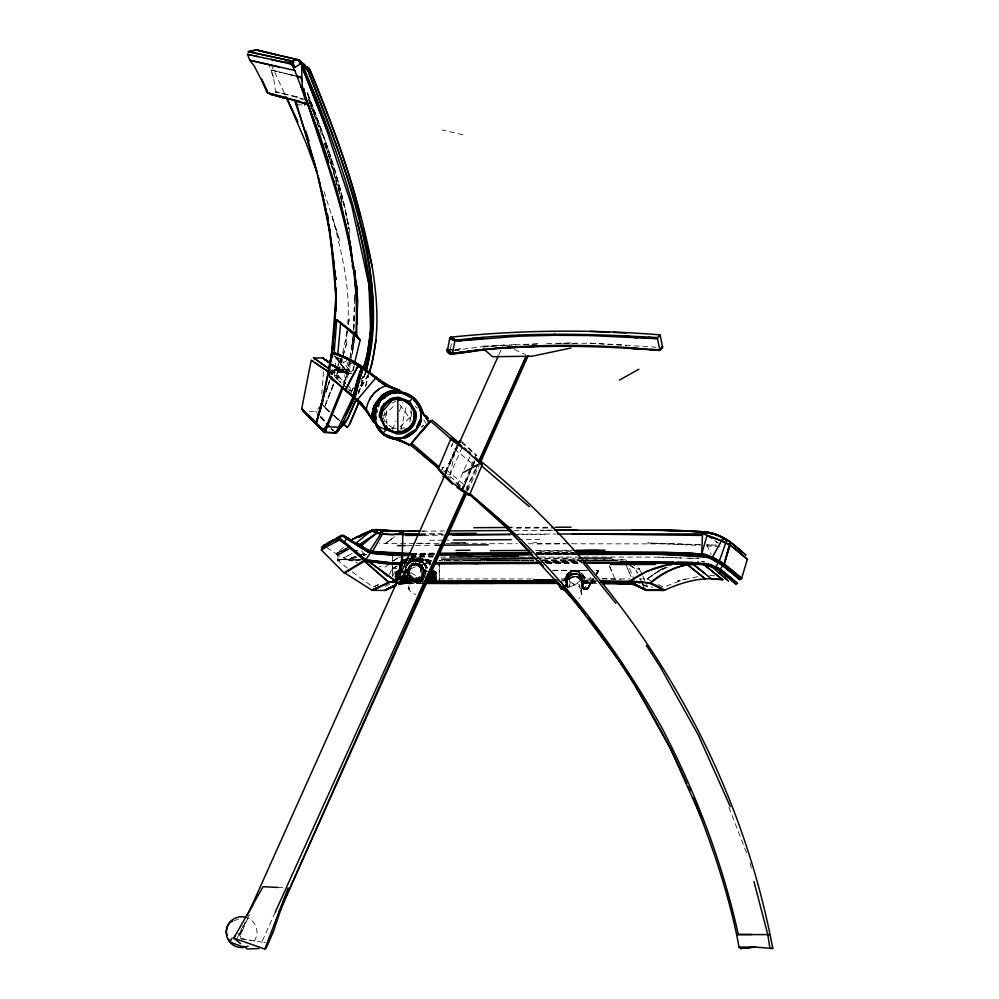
<?xml version="1.0" encoding="UTF-8"?>
<svg xmlns="http://www.w3.org/2000/svg" width="999" height="999" viewBox="0 0 999 999"><rect width="100%" height="100%" fill="white"/><g stroke="black" fill="none" stroke-linecap="round" stroke-linejoin="round"><path stroke-width="0.75" stroke-dasharray="5 3.75" d="M239.298 934.639L249.425 914.784L240.771 934.24L239.298 934.639L243.007 925.898M392.507 576.298L392.507 562.649L392.507 576.036M403.896 572.627L404.195 575.599L404.195 571.366L404.195 575.599L401.673 575.611M401.973 571.366L406.044 571.416L406.031 573.376L407.654 575.724L407.617 578.571L399.026 578.583M406.668 569.967L407.167 569.767M407.954 582.892L408.266 569.967L407.142 569.492L408.266 569.967C407.742 574 410.402 578.234 414.56 578.871L412.075 577.959M422.902 583.428L408.866 583.503L408.404 582.817L408.404 579.058L422.927 579.358L422.889 570.054L420.217 565.884L415.871 564.972L411.538 565.884L408.866 569.53L408.866 589.323L411.538 593.006L415.871 594.417M423.114 577.572L420.292 577.584L419.955 578.908L420.504 577.547L423.588 577.547L423.501 569.967C423.988 573.988 421.378 578.234 417.207 578.871L419.692 577.959M424.051 575.711L425.674 573.376L425.674 571.578L424.001 573.376L424.113 577.172M439.26 566.982L439.26 580.007L439.26 564.073M567.607 587.262L567.607 575.224L574.625 570.179L581.63 575.224L581.63 594.83L578.958 598.513M578.433 575.037L581.818 579.383L583.204 583.091L582.292 582.842C580.956 586.213 583.229 589.535 586.9 588.661L586.875 589.522L584.627 589.522L582.592 588.336L581.818 579.383L578.433 575.037C571.915 571.016 568.194 578.296 565.309 582.454L565.334 583.141M422.902 578.896L414.91 578.921L411.451 577.559L408.866 578.508L409.016 579.919L414.972 580.257C413.723 575.424 405.444 578.309 401.511 577.559M347.452 568.144L337.874 560.514L337.962 555.082L325.349 546.665M421.453 583.428L408.866 583.503L408.866 578.983L411.413 577.572L416.983 580.244L421.441 580.232M338.723 560.289L337.874 560.514L337.962 555.082L347.627 550.212M341.171 358.479L338.636 376.623L336.825 378.858L339.548 357.567M407.792 571.366L408.304 574.2L411.226 577.984L408.928 575.499L407.792 571.366A8.092 8.092 0 0 0 415.884 579.457A8.092 8.092 0 0 0 423.976 571.366C424.138 579.008 414.26 581.843 409.303 576.835L407.729 573.95L407.342 570.429L405.144 570.804L404.195 574.512L404.995 577.035L406.443 578.858L408.279 578.97L410.539 580.694L413.124 581.755L421.228 580.694L423.489 578.97M354.495 337.65L352.522 353.933L353.147 335.277M352.522 353.933L353.209 336.513M423.663 576.286L422.727 567.207L419.081 564.123L413.961 563.786L411.863 564.735L408.116 570.804L407.654 582.579L400.212 583.179L397.764 584.403M353.384 329.183L354.67 295.654M566.833 586.126C564.66 578.271 574.188 569.243 580.469 576.898L583.928 582.467L592.22 582.604L590.909 583.94L592.22 582.604L583.928 582.467L582.105 581.093L583.953 583.141L591.333 582.479L591.72 583.478L593.881 579.745M404.195 575.599L404.32 572.814M425.237 571.228L424.45 570.429L426.248 570.429M353.209 335.289L349.638 360.439M353.521 329.22L354.62 307.967M399.787 581.356L404.47 581.356C405.319 579.795 400.611 579.108 401.024 580.831M402.16 571.865L406.168 571.865L407.342 570.466M408.404 579.695L410.626 580.307L411.388 583.466L412.387 579.395L408.941 579.133L408.404 580.144M353.596 330.307L354.67 313.211M275.674 92.944L273.576 77.485L268.818 64.186M353.621 345.979L354.245 336.975M429.582 565.159L429.732 563.099L430.644 563.024L429.395 560.102L413.474 557.929L409.49 558.379M321.753 394.23L323.526 371.016M353.234 336.638L350.137 357.417M353.796 329.171L354.595 318.718M354.283 340.447L354.52 337.45M566.683 586.126L566.945 584.727A7.667 7.655 -17.8 0 1 581.83 582.067L583.241 584.765C583.541 573.751 565.809 573.888 566.046 584.752L566.558 586.151L566.945 582.892L565.734 586.276M354.47 336.463L349.013 371.953L347.615 374.513L332.892 366.158M583.928 582.467L583.94 581.293L582.142 580.581L582.292 583.791M409.877 421.978L411.001 410.114M347.065 330.182L345.816 342.158L347.302 331.968M347.689 324.2C350.799 287.412 341.246 251.124 332.005 215.859L339.922 241.321L323.876 191.121M330.319 364.435L347.615 374.513L349.013 371.953L348.226 369.268L332.467 369.842L329.82 373.239L334.215 375.387L334.215 376.985L336.276 357.155L333.479 355.831L340.959 359.141M341.034 358.803L338.611 376.273L345.691 383.678L338.848 377.135L338.062 378.284M348.364 324.7L349.425 317.42L348.251 324.987M410.364 576.623C399.5 560.601 432.317 559.89 421.403 576.623M407.892 576.273L409.24 567.432L412.674 564.285L416.658 563.523L419.081 564.123L423.651 569.218L424.001 576.51M334.203 375.549L336.626 375.549L338.936 358.778L336.276 357.155M423.663 569.155L420.467 564.148L417.894 563.049L422.402 565.821L420.467 564.148L415.035 562.849L420.454 564.135L422.402 565.821L423.663 569.155A8.092 8.092 0 0 0 407.804 570.916L409.24 566.745L412.375 563.561L408.828 566.52L413.324 563.686L415.884 563.274L420.729 564.885L423.701 569.293L422.527 566.745M565.284 587.574L567.907 578.271M349.4 361.913L348.201 369.268L346.503 372.502L347.003 374.65L348.314 373.564L349.513 370.03L345.741 372.19L334.178 372.265L331.78 374.288L334.253 370.979L334.265 369.355L348.226 369.268L349.9 358.891M399.238 582.23L406.93 582.429L399.138 582.829M423.489 574.125L423.976 571.366M564.385 588.349L567.607 579.857L573.863 576.236L578.808 577.26L582.867 582.267L582.292 584.69A7.667 7.642 -18.1 0 0 567.407 582.13L566.945 584.727L566.495 582.042M408.266 571.366L410.352 566.121L413.886 564.01L410.751 565.734L408.616 569.068A7.617 7.617 0 0 1 423.151 569.068L423.501 571.366A7.617 7.617 0 0 1 415.884 578.983A7.617 7.617 0 0 1 408.266 571.366L409.016 568.056L410.751 565.734L414.023 563.973M450.437 348.801L451.873 341.146M406.93 582.429L408.866 583.503L410.214 582.454L410.626 580.307L412.387 579.395L409.016 579.919M423.052 573.963L423.501 571.603M341.508 359.116L339.997 366.508L336.026 377.834L342.095 359.128M342.719 353.196L347.24 331.006M457.367 444.243L455.294 449.65L450.074 474.912L447.302 474.163M569.093 587.824L570.292 582.217L568.506 587.587M377.16 412.674L377.822 409.627M401.049 429.757L406.318 405.594M365.397 372.714L358.541 391.583M352.709 370.679L353.771 366.283M365.597 386.251L368.269 375.774M407.804 570.916L409.727 566.108L413.773 563.561M404.982 580.531L401.086 580.157L404.47 581.356L404.558 580.494C437.437 582.892 411.638 582.717 401.148 580.007L406.443 578.858L404.195 574.512L406.356 566.383L404.195 572.939M431.006 563.998L429.383 564.41L429.732 563.099M565.921 586.113L567.607 579.857A8.604 8.579 -15.2 0 1 578.808 577.26L584.627 589.522L582.604 588.349L582.292 587.175L586.875 589.522L586.863 588.823L583.453 589.198L582.292 587.175L584.627 589.522L582.292 587.175M365.622 386.263L368.444 376.361M342.083 359.128L335.577 378.034M409.203 558.853L418.968 557.966L428.209 559.49L427.772 560.864L423.489 563.761L405.144 570.879L410.539 580.694M597.902 573.051L597.989 570.666L597.115 574.5L597.914 571.141L597.165 572.989M365.334 373.027L358.316 393.544M365.834 372.003L358.491 393.581M325.699 393.231L329.483 381.431M596.403 574.425L597.689 570.429L594.567 570.429M352.947 370.704L354.383 366.358M325.961 391.745L329.695 380.444M474.6 460.951L462.937 488.111M596.278 574.637L597.677 570.441M327.347 387.375L330.632 377.61M325.899 391.72L329.62 380.607M358.466 393.419L365.347 373.426M360.839 381.905L362.762 376.323M461.401 442.445L475.736 454.995L461.251 490.359M463.161 488.686L474.463 461.126M361.975 378.746L362.999 375.911M392.669 429.77L395.954 420.754M399.363 411.388L402.51 402.722M467.157 490.884L468.144 488.186L443.081 467.095L441.733 469.43M245.392 921.74L240.771 934.24L239.298 934.24M351.049 392.42L353.634 387.088M408.641 567.757L408.067 569.293L409.24 566.745M333.379 383.791L324.588 406.843L328.421 410.689M343.656 386.463L348.763 373.539L334.89 356.081L347.752 373.151L343.231 384.44M343.144 384.603L347.752 373.151L333.966 354.92M591.433 583.029L590.446 583.091L588.099 588.811L586.875 589.323L588.099 588.811L593.381 579.657M404.096 572.027L398.701 584.153L407.492 583.528L398.701 584.153L400.212 583.179L398.763 584.115A14.123 1.086 -0.1 0 1 404.67 583.641M404.682 570.616L408.166 562.137L413.736 561.301L408.166 562.137M324.625 406.843L334.041 383.491L324.588 406.843L329.37 411.501M445.404 471.928L455.294 449.65L445.054 472.477M419.081 564.123L420.342 561.076L432.505 561.001M462 491.396L474.562 461.988M398.688 578.558L408.866 578.508L408.404 579.632L398.776 579.682M445.167 472.052L455.294 449.65M477.722 465.034L476.398 467.207L451.373 446.378L452.41 443.918M451.585 458.429L457.217 445.517M368.306 374.65L358.703 391.408M462.013 447.452L450.074 474.912L447.452 474.001M430.045 564.41L430.644 563.024M405.582 568.319L406.668 565.846M457.242 485.277L469.855 456.743M424.113 577.547L426.623 571.853L425.087 565.821L423.489 563.761L415.884 560.614L405.144 570.879L408.279 563.761L415.884 560.614M467.17 489.098L477.947 464.847M467.657 491.033L479.133 465.384M441.933 469.63L443.081 467.095M237.275 938.111L241.746 928.146M445.966 472.702L457.455 447.077M498.938 354.57L503.396 344.605L506.156 345.841M466.995 490.721L468.144 488.186M565.996 583.054L567.145 581.081L565.309 582.442L565.247 581.306L567.107 580.594L568.743 576.96M389.448 574.487L391.958 568.918L396.128 566.558M275.249 912.224L261.775 942.069L265.622 942.694M465.796 490.059L477.347 464.473M351.311 392.22L353.184 388.074M592.807 578.958L585.039 578.958L581.68 573.601L577.022 571.091L572.04 571.153L565.559 576.036C570.042 567.844 582.941 570.129 585.039 578.958L584.865 580.094C582.692 574.537 575.811 571.928 570.379 574.15L564.398 580.057L561.338 580.057L564.398 580.057L564.223 578.945C566.708 568.643 582.617 568.394 585.039 578.958L584.865 580.094L594.143 580.094M392.932 575.724L394.817 571.64M473.101 465.072L474.725 461.55M597.015 573.101L598.264 570.441L595.129 570.417M426.623 571.853L424.45 570.429L420.654 578.471L407.342 570.429L405.519 570.429L406.331 571.341L405.519 570.429L407.829 570.429L407.817 569.767M593.818 579.745L591.67 583.478L591.296 582.479M596.977 573.089L598.239 570.429L593.693 570.454M457.717 446.865L444.455 475.736M465.559 482.842L463.199 487.749L458.441 485.764M368.219 374.7L358.753 391.633M567.407 582.13L566.046 584.752L566.895 585.426M451.373 446.378L453.159 442.957M476.398 467.207L477.584 464.922M581.818 580.032L583.653 588.249L587.849 588.723L593.468 578.271M564.398 580.057L567.594 575.774L570.179 574.225A10.44 9.466 -2.7 0 1 578.846 574.125L581.68 575.774L584.865 580.094L578.871 574.125L570.379 574.15L567.594 575.774L564.398 580.057L566.77 574.437L573.963 570.829L576.523 570.991L581.68 573.601M590.446 583.091L583.204 582.979L583.204 587.424L584.627 589.522L582.604 588.349L583.241 587.25L587.125 588.598L593.169 578.209M408.404 579.32L408.866 578.508L398.751 578.921M587.3 588.423L593.231 578.134M587.1 588.761L590.409 583.154L583.204 583.041L587.1 588.761L583.616 588.411L583.204 587.424L582.604 588.349M587.849 588.723L593.219 579.757M329.745 374.288L332.467 369.842L334.178 372.265L331.019 373.988M407.167 570.429L407.792 569.492L407.829 570.429M594.093 578.983L590.909 583.94M317.794 409.253L319.605 406.605M423.501 570.429L423.988 569.767M330.669 372.127L332.38 369.892L334.253 370.979L345.741 372.19L346.978 373.439L342.982 372.44L330.382 364.785M405.444 567.494L411.014 560.739C417.182 557.729 425.299 561.388 427.085 568.031L421.978 561.388L419.605 560.289L424.8 563.798L427.247 568.618L420.604 560.664C416.059 558.678 410.339 559.915 407.08 563.673L411.85 560.389L419.443 560.227M347.015 374.65L345.741 372.19L348.226 369.268L330.881 371.241M408.866 578.508L408.866 583.254L397.727 583.279M424.662 570.429L425.099 569.967L423.976 569.492L425.412 571.341M404.533 567.107C408.828 557.042 424.225 557.567 427.085 568.031L422.015 561.413C417.195 558.616 410.751 559.428 407.08 563.673L411.813 560.402L417.07 559.74L420.604 560.664L431.406 560.614M336.576 376.923L338.649 375.861M406.93 563.848L411.813 560.402L417.12 559.74L421.978 561.388L425.849 565.259M383.266 416.009L395.629 404.283M400.025 426.923L412.387 415.197M356.231 556.393L347.277 559.428L336.888 554.857L336.75 553.334L344.742 546.216M349.213 546.903L336.75 553.334L347.14 547.939M407.08 563.673L411.85 560.389M409.727 566.108L412.375 563.561L411.039 564.885M347.452 549.4L336.888 554.857L346.828 548.838M639.435 578.958L647.215 578.958L653.783 573.901L670.229 565.996M565.846 577.547L570.379 574.15L578.846 574.125L583.428 577.547L591.146 577.946M388.961 564.298L385.314 566.995L379.258 566.445M393.818 560.701L397.465 558.004M393.419 561.001L401.111 555.319M387.987 541.658L385.314 543.618L379.358 543.094M387.724 541.845L394.992 536.563M394.13 537.187L385.314 543.618L414.872 543.643M581.63 579.745L574.625 584.79L567.607 579.745M650.836 580.781L647.215 578.958L659.09 570.554L664.223 568.006M647.215 578.958L660.064 569.992L665.958 567.082M406.168 571.865L407.842 571.603L410.065 576.735L414.91 578.921L408.991 579.47M591.333 583.216L592.632 582.405M402.51 580.419L401.286 580.419M408.791 562.075C415.871 556.905 424.75 562.737 432.654 560.589M346.965 360.602L343.057 362.887L342.182 368.007L346.178 380.644M408.079 558.528C415.609 557.255 423.401 557.667 430.244 561.126L430.594 562.4L427.772 560.864L426.323 561.713L425.924 563.311L423.489 563.761A10.752 10.752 0 0 0 408.304 563.736L406.98 563.498M348.276 555.631L337.874 560.514L342.12 559.178L361.126 559.752C353.359 561.888 345.304 557.567 337.874 560.514M348.127 555.719L352.023 553.496M392.769 568.468L397.44 565.821M396.965 568.431L391.958 568.918M393.456 568.069L397.115 566.008M349.238 549.263L337.962 555.082M344.018 551.248L347.989 549.088M404.158 580.531L404.845 577.872L400.474 577.747L404.845 577.872L403.559 577.684M348.401 547.365L336.738 553.346L337.6 552.959L336.888 554.857L348.514 548.826M385.202 586.326L389.398 584.315M338.736 552.397L336.75 553.334M378.122 584.752L373.127 587.125L352.247 571.965M373.963 586.738L380.207 583.791M583.453 589.198L584.64 588.661L586.875 589.522M660.064 569.992L663.998 568.294M669.243 566.021L673.176 564.31M391.883 403.059L395.966 401.386M570.779 575.087L573.264 574.075M570.516 575.262L573.613 574.013M416.92 578.921L420.292 577.584L415.484 578.983L416.97 579.383L416.983 580.244L416.92 578.921L420.292 577.584L416.97 579.383M361.713 554.42L364.323 553.434M361.538 554.495L363.986 553.596M234.166 920.666L238.499 919.092M355.357 556.73L347.277 559.428M595.679 580.906L583.304 580.769L580.581 575.786L576.398 573.551L567.944 576.535L565.896 580.781L562.799 580.794M363.736 555.269L366.546 554.295M582.105 581.093L583.94 581.293M363.474 555.407L366.009 554.57L363.249 554.895M422.889 579.383L422.889 569.53L415.871 564.435L411.538 565.846L408.866 570.054L408.866 589.323L411.538 577.422L408.866 582.405L415.871 579.657L420.217 581.068L415.871 577.335L420.891 582.642M570.292 586.575L574.625 585.177L578.958 586.575L581.63 590.272L578.958 584.452L581.63 594.83L581.63 575.224M567.607 574.887L578.958 571.228L581.63 579.395L578.958 583.054L574.625 584.452L570.292 583.054L567.607 574.887L567.607 587.862M406.468 560.776L414.21 559.79M356.655 557.467L347.689 559.69L357.355 562.662M402.422 579.158L406.443 578.858L399.775 578.384L408.279 578.97L401.148 580.007L415.859 581.893L425.299 579.42M418.643 581.755L422.24 580.819L415.859 581.893L406.456 579.395L401.148 580.007L413.124 581.755M406.456 579.395L408.279 578.97L400.512 579.782M411.014 560.739L417.957 559.865L424.812 563.823M409.14 558.853L413.361 557.942L429.395 560.102L430.619 562.699M419.068 581.63L422.952 580.931M360.352 559.577L355.894 560.377L341.933 559.303L350.886 560.402L361.051 559.777M404.845 577.872L402.647 578.059M567.107 580.594L565.896 580.781C567.02 576.036 571.453 572.539 576.398 573.551L580.581 575.786L583.541 581.156L595.829 581.193M352.048 371.153L350.037 371.441L347.627 366.158L347.452 362.487M454.258 350.399L483.029 346.578L538.973 343.656M409.94 560.089L416.021 559.303L427.947 560.389L430.094 566.658M410.002 560.089L416.133 559.303L427.772 560.864L429.383 564.41M415.859 581.893L421.728 581.143M697.639 576.66L677.672 581.031L685.414 578.983L663.386 587.125L655.656 583.216M576.398 573.551L570.928 574.213L567.944 576.535L565.659 581.156L562.537 581.168M456.106 349.363L460.439 348.838L455.407 349.862L458.816 350.087L454.732 349.937M409.203 561.813L432.779 561.013M398.701 584.153L407.492 583.341L401.473 583.029M348.826 390.959L351.685 390.709L345.879 386.638M421.541 581.056L418.756 581.668L421.715 581.705M483.029 346.978L509.44 345.005M511.001 344.88L518.768 344.305M426.648 576.823L420.504 577.547L425.337 571.59L423.988 571.59L421.778 576.723L426.798 576.723M563.024 343.431L576.773 343.431M409.453 559.752L416.021 559.303L427.772 560.864M409.54 559.74L416.133 559.303M417.257 563.861L414.51 563.861L418.868 564.348L421.578 565.784L423.501 571.366M399.438 581.955L406.955 582.292L406.955 580.531L399.737 580.531M399.338 582.542L406.955 582.292L405.681 582.005M421.478 583.191L408.978 582.517L422.927 582.355M398.738 583.291L408.404 582.817L398.776 582.829M408.978 582.517L411.513 582.392M483.416 346.154L509.49 345.179M523.289 344.655L540.147 344.031M557.017 343.394L570.804 342.882M399.775 581.992L421.715 581.605M596.166 581.668L582.792 581.68M413.698 561.301L420.342 561.076L416.895 561.151M596.041 581.693L583.965 582.105L596.178 582.105M546.74 343.406L590.259 343.206L655.868 347.177M409.003 580.369L422.927 580.219M421.578 581.131L418.681 581.231L422.29 581.468M391.471 428.384L404.857 428.022M423.139 581.555L400.562 581.356M401.448 578.034L404.545 577.971M411.426 554.607L425.412 554.333M421.391 531.131L424.475 531.081M411.501 554.033L434.503 553.821M411.151 554.47L424.625 554.345M404.295 582.642L400.699 582.629M421.128 534.84L442.744 534.665M411.625 553.421L434.915 553.221M411.388 554.47L434.952 554.158M411.488 554.482L434.815 554.283M410.951 554.857L433.991 554.67M410.939 555.419L435.089 555.207M410.589 556.78L433.229 556.58M422.44 531.143L444.355 530.993M514.048 530.481L545.691 530.269M411.65 553.434L435.077 553.271M536.513 552.584L573.838 552.372L536.925 552.509M411.663 554.358L435.015 554.195M411.076 554.857L434.34 554.695M536.825 553.97L539.935 553.946M477.709 560.327L439.023 560.551L533.966 560.077M544.992 561.888L580.756 561.663M400.724 581.88L404.308 581.905M518.294 534.165L555.656 534.015M537.325 553.121L540.397 553.109M536.938 553.446L563.049 553.334M536.688 553.571L552.759 553.496M410.065 554.657L434.915 554.52M537.037 553.995L574.013 553.821M411.201 556.605L433.029 556.505M491.895 560.689L510.551 560.589M543.931 561.85L582.155 561.65M562.812 562.162L545.816 562.237L581.48 562.137M546.715 563.261L581.455 563.124M401.598 579.058L407.555 579.033L407.455 582.879L400.099 582.917M414.91 578.921L412.337 578.933L412.387 580.269M401.148 579.67L403.521 579.657M552.622 530.244L540.434 530.294L551.86 530.257M539.735 553.558L574.987 553.421L536.188 553.483L574.787 553.508M538.561 554.545L574.15 554.42M466.645 560.377L533.166 560.177M542.445 560.139L584.215 560.014M585.764 560.014L625.986 559.877L629.208 562.012M486.688 560.701L533.778 560.526M543.019 560.489L580.831 560.414M582.367 560.402L617.357 560.639L586.026 560.414M545.267 562.237L582.629 562.1M546.853 563.274L582.067 563.149M552.572 570.579L587.599 570.466M643.106 584.577L648.139 587.175L652.722 587.162M537.075 554.008L574.138 553.871M537.587 554.557L574.875 554.457M565.284 559.977L625.986 559.877L634.365 580.132M542.844 560.052L577.372 559.952M552.247 560.439L584.228 560.377M585.751 560.377L607.067 560.327M505.894 560.614L533.653 560.539M542.882 560.526L584.49 560.414M575.362 570.491L587.262 570.466M402.11 577.185L407.654 577.185L402.122 576.223M397.152 583.354L407.492 583.341M553.296 552.435L573.576 552.422M398.688 557.105L404.97 557.067M411.151 557.105L432.979 557.067M440.746 557.105L532.642 557.105M540.334 557.08L577.747 557.117M583.891 557.08L658.616 557.142L681.905 557.979M406.905 569.405L408.166 569.405M423.601 569.405L424.862 569.405M404.208 571.366L407.667 571.49L408.067 573.314L407.167 570.441L406.368 572.302L407.717 573.376L407.754 571.44L406.531 570.441L406.368 572.302L407.754 571.44L409.278 576.273L407.729 573.95M429.408 571.366L424.425 571.366L424.45 570.429M425.674 573.376L423.988 573.376L423.901 570.479L425.237 570.479L425.674 573.376L423.901 570.479M401.66 576.735L410.065 576.735L406.568 571.603M398.913 577.559L411.276 577.547L401.91 576.923M439.26 578.933L532.542 578.945M561.138 578.945L564.223 578.945M602.135 578.958L630.119 578.958M396.703 582.105L423.164 582.092M416.421 543.643L439.76 543.668M445.979 543.668L517.544 543.743M528.434 543.756L564.223 543.781M572.002 543.793L673.126 543.893L700.911 544.717M402.135 575.724L407.654 575.724L406.031 571.565M595.604 582.405L592.544 582.405L595.529 582.517M591.67 583.478L597.39 583.478M553.171 570.267L587.362 570.392M398.464 583.216L408.866 583.254L399.363 582.767M348.763 373.539L351.998 373.614M707.08 544.905L716.345 545.179L706.955 544.867M700.711 544.667L647.714 542.944L700.361 545.554M658.616 557.142L685.039 558.116M686.588 558.166L699.025 558.628L688.136 558.204M415.884 563.274L418.444 563.686M423.289 580.906L401.148 580.007L421.403 580.869M297.839 104.758L301.935 104.945M350.711 373.551L348.151 373.426L334.915 356.156M402.36 577.659L404.495 577.759M601.947 578.483L620.466 579.42M277.834 887.437L283.728 887.736M614.135 560.464L617.32 560.639M590.259 343.206L625.998 345.204M706.405 545.916L721.54 546.84M421.203 534.602L424.275 534.79M701.298 561.513L704.37 561.713L697.427 561.238M309.091 411.226L315.309 411.663L318.044 414.635M424.45 570.466L424.625 569.767M404.545 580.744L399.937 580.431M240.347 938.598L264.211 942.469M241.533 938.798L251.448 940.409M336.626 375.549L337.812 375.749M573.863 576.236L578.796 577.26M416.283 563.748L418.868 564.348L421.878 566.658M273.576 77.485L270.991 69.98L295.017 75.787M294.655 75.812L284.128 73.214L294.717 75.737M293.356 96.041L300.05 97.627M276.074 91.908L278.758 92.545M283.029 93.569L296.441 96.778L303.022 99.85M305.12 99.45L276.336 91.97L277.597 92.27M281.443 93.194L288.886 94.98M276.248 71.291L289.098 74.401M270.991 69.98L279.807 72.165M271.865 70.192L273.626 70.642M565.247 581.306L566.445 581.693L565.259 581.855M415.871 579.17L411.538 577.772L408.866 569.53M514.385 349.5L525.449 354.445M642.369 584.203L648.139 587.175M405.519 570.429L407.804 571.803L408.304 574.2L411.226 577.984M647.439 586.8L646.59 584.24M345.741 372.19L329.62 362.625M348.614 361.925L352.297 363.911M331.593 364.086L346.516 372.502L331.705 363.973M329.295 364.073L347.615 374.513M420.604 560.664L422.864 561.987M410.214 582.454L411.463 583.216M388.811 425.237L395.242 429.42M630.282 562.724L636.001 566.508M639.06 568.543L642.17 574.5M634.715 568.406L628.346 564.185L635.501 568.931L637.374 573.001L635.501 568.931L639.66 568.943L635.826 566.396M331.206 370.254L334.178 372.265L346.553 371.953L348.201 369.268L334.253 370.979L334.178 372.265L330.457 369.692M333.953 365.422L337.212 367.782L332.892 364.573M415.871 564.435L422.889 569.53M714.897 540.634L717.344 542.494M578.546 574.325L581.031 576.236L582.28 577.971L582.142 580.581L583.304 580.769L580.581 575.786M332.168 414.185L339.835 420.442M718.169 543.144L716.058 541.508L718.518 543.419M334.603 416.146L339.323 420.03M455.756 482.717L462.874 488.723M420.729 564.885L421.428 565.471M448.064 476.361L450.399 478.346M334.49 416.146L340.122 420.991M334.166 416.046L340.047 421.128M443.506 470.754L463.449 488.049M335.477 417.07L339.235 420.329L333.591 415.384M462.05 441.67L476.798 455.319L476.286 455.869L475.736 454.995M347.053 387.962L336.825 378.858L341.308 382.954M348.189 388.961L350.462 390.984M415.209 406.231L417.52 408.304M346.828 384.702L352.535 389.86M410.04 576.261L411.451 577.559L409.428 575.412M329.345 411.588L322.989 405.507M329.995 412.075L323.251 405.694L329.458 411.638M420.042 564.972L422.302 567.257L418.868 564.348L422.14 567.02L423.176 569.155M331.081 428.633L333.117 430.819M331.218 428.783L333.191 430.894M320.604 417.382L326.336 423.551M320.042 416.783L325.999 423.201M316.995 412.512L315.771 411.188M320.617 416.408L325.137 421.303M335.751 432.804L331.843 428.583L333.828 430.719M321.278 417.157L326.036 422.302M330.557 370.991L332.43 373.077M361.638 550.924L365.334 555.656M340.372 358.429L351.099 372.44M399.812 404.645L410.689 419.53M424.8 563.798L427.247 568.618M423.801 420.017L426.036 423.414M408.304 574.2L409.877 576.785M238.524 933.241L241.496 938.511M428.209 559.49L429.695 562.462L423.489 563.761A10.927 10.927 0 0 1 426.623 570.879M271.104 64.498L285.389 95.342M706.817 544.93L711.201 554.433M639.884 578.433L641.758 582.504M642.394 583.866L644.892 589.285M641.108 581.131L643.593 586.55M642.807 575.886L645.953 582.842M611.7 571.316L608.803 564.447L615.209 579.67M631.056 576.848L625.911 564.56L629.345 572.727M422.902 578.471L423.364 579.582M422.877 567.295L423.701 569.293M383.179 417.52L384.902 421.728M307.068 92.295L329.433 152.959L335.264 178.596M307.28 93.044C324.588 136.776 340.459 181.443 348.776 227.859M309.852 103.446L315.372 117.845M308.179 95.042C325.961 139.798 341.745 185.677 349.887 233.267M728.87 807.254L746.59 852.984M310.826 105.807L315.085 117.045M317.207 122.665L318.793 126.873M307.704 93.844C324.513 137.7 341.021 182.093 348.801 228.609M324.425 143.469L327.622 152.06L324.625 143.294M308.616 99.138L314.373 114.972M314.897 116.408L316.446 120.717M316.958 122.153L319.018 127.897M319.792 129.583L322.615 137.462M324.687 143.706L343.281 201.236L349.175 228.971M308.316 98.764L310.302 104.408M330.731 162.4L333.204 169.593M328.496 154.77L342.507 203.883L339.535 193.519M749.949 863.223L751.76 869.118M328.471 155.02L329.32 157.979M331.031 163.898L337.412 186.114M338.249 187.213L342.507 204.083M403.559 571.84L404.195 574.512M581.818 582.067L582.292 584.69M384.59 412.3L386.126 422.614M422.664 583.229L420.217 566.371L422.003 581.668M336.089 276.735L336.313 279.732A379.408 376.236 49.6 0 0 336.301 276.735M354.358 294.817L354.67 303.996M411.576 411.551L411.775 418.906M386.526 410.714L386.888 424.051M244.293 916.982A15.397 15.397 0 0 1 253.409 942.045M421.228 580.694A10.752 10.752 0 0 1 405.144 571.865M536.925 558.304A3291.73 427.997 0 0 1 575.287 558.154M418.556 543.269A3294.877 427.097 0 0 1 429.508 543.169M533.454 542.445A3294.877 427.097 0 0 1 536.6 542.432M544.43 558.341A3302.107 366.158 -0.1 0 1 566.92 558.241M536.875 543.881A3291.817 441.583 0 0 1 572.04 543.743M538.911 550.936A3294.477 426.685 0 0 1 574.363 550.799M420.542 533.728A3280.329 410.339 0 0 1 442.02 533.541M540.684 554.208A3287.746 425.799 0 0 1 572.852 554.07M535.614 550.437A3297.836 434.328 0 0 1 574.55 550.274M540.097 551.985A3287.884 428.059 0 0 1 572.439 551.86M516.67 527.422A3312.185 430.344 0 0 1 554.033 527.247M536.938 554.495A3300.334 433.229 0 0 1 573.926 554.358M406.893 545.516A3287.06 420.517 0 0 1 431.88 545.279M429.508 540.259A3302.045 407.692 0 0 1 448.926 540.097M517.37 539.635A3302.045 407.692 0 0 1 542.907 539.497M423.788 535.277A3297.1 407.829 0 0 1 446.541 535.077M513.586 534.615A3297.1 407.829 0 0 1 546.765 534.453M516.221 528.159A3312.185 430.207 0 0 1 554.795 527.984M463.024 134.828A509.365 0.937 13 0 1 442.058 129.957M392.507 556.693L392.507 561.151L392.507 556.693M407.342 570.429L407.342 571.366L407.342 570.429M566.945 582.892L566.945 584.727L566.945 582.892M346.715 342.882L342.52 357.654L346.715 342.882M411.538 565.884L408.866 574.125L415.871 579.22L422.889 574.088L420.217 565.884L411.538 565.884M423.751 425.237L421.466 427.06L423.751 425.224M567.145 581.093L565.309 582.454L567.145 581.081M351.623 558.041L349.6 559.315L354.945 556.88L349.588 559.315L354.945 556.88L351.623 558.041M591.957 582.529L590.434 582.467L591.957 582.529M429.158 562.512L425.924 563.311L429.158 562.512M714.31 575.824L709.889 575.424L714.297 575.811"/><path stroke-width="1.5" d="M372.34 412.874L372.34 419.443L364.41 406.718L328.996 375.474L330.794 359.677L332.929 353.097L338.411 354.158L351.024 360.914L344.73 357.267M402.647 571.366L397.977 571.366L396.328 572.34L396.441 582.804M396.603 572.789L398.114 571.366L396.316 572.365L396.253 575.774L397.015 571.628L396.103 573.239L396.241 582.667L397.515 582.804L396.241 582.667L396.103 578.846L397.59 578.583L396.578 578.371L396.603 575.724L398.014 571.578L402.023 571.565M397.827 432.043L397.827 399.163M435.664 582.579L435.664 578.758L434.577 578.921L433.479 582.792L435.664 582.579L435.289 572.327L430.956 571.403M439.26 565.659L439.26 562.487M457.692 353.184L450.149 354.021L448.201 352.834L447.452 350.412L449.737 338.174L450.849 337.163C520.342 329.932 590.459 329.283 660.114 334.852L662.587 347.227L659.24 350.424C596.64 345.379 533.728 344.393 471.166 350.886L471.103 351.598L459.19 353.022L459.315 352.297M660.114 335.264L657.567 337.6C592.082 333.841 526.248 331.83 460.951 339.598L460.826 340.746L454.795 341.221L449.737 338.174L449.737 339.797L450.836 337.163L455.769 340.022L460.826 340.746L518.768 336.188L554.507 335.277L590.259 335.552L657.517 338.711L659.815 349.75L659.24 350.424C590.584 343.231 520.866 343.231 452.51 353.459L447.452 350.412L447.452 352.035L450.149 354.021L454.732 353.159M483.029 350.012L483.029 349.3L483.029 350.012L453.121 354.058L448.726 350.824L453.121 354.058L452.51 353.459L454.795 341.221L454.108 338.748L453.009 339.797L452.11 337.562L451.011 338.586L450.849 337.575M483.029 337.4L483.029 338.549L471.99 338.499L471.928 339.648L455.769 340.022L454.795 341.221M518.768 347.34L518.768 346.616M554.507 335.277L554.507 334.128M590.259 346.241L590.259 345.517M625.998 337.125L625.998 335.976L637.437 337.899L637.374 336.75L648.875 338.461L648.738 337.325L657.517 338.711L657.567 337.6M653.621 349.912L650.524 350L650.386 349.275L659.815 349.75L662.587 346.815L659.24 350.424M662.587 346.815L660.976 349.275L661.85 347.652M419.855 531.156L402.872 531.418L402.322 554.42L410.114 554.37M335.614 311.513L335.689 288.736M377.335 426.273L397.365 434.066A18.469 18.469 0 0 0 415.934 411.938L409.702 401.461L398.289 397.14L390.234 398.763L381.393 407.18L379.358 415.147L385.951 429.757L382.979 433.304L391.458 437.812L401.036 438.474L416.983 428.521A23.102 23.102 0 0 0 407.867 394.792A23.102 23.102 0 0 0 375.799 408.653L375.649 422.065L377.335 426.273L381.094 430.956M716.67 560.814L722.864 564.56L724.213 564.023L729.495 544.705L715.734 538.224L703.146 533.928L703.234 531.768L687.662 531.181M396.678 581.343L396.84 572.827L398.077 572.102L398.876 572.102L399.488 574.562L399.313 578.071L398.539 577.934L398.876 572.102L398.951 579.445M354.945 285.327L355.144 276.598M397.977 438.911L409.727 445.067C400.337 438.236 386.313 440.097 379.145 429.87C373.601 422.589 372.852 412.225 377.26 404.22C387.462 384.59 417.594 391.171 422.49 411.675M335.864 310.627L336.151 301.323M405.457 563.124L401.198 562.162L402.098 560.377L402.11 554.795L408.316 554.67M373.701 413.636L373.564 417.832L372.502 418.194L372.515 419.505L372.902 420.529L374.088 420.492L372.502 418.194C370.691 403.396 383.716 389.972 398.339 390.209L398.514 391.383L395.979 390.209L389.872 391.383A25.237 25.187 -50.1 0 0 380.906 396.503M373.801 410.839L373.951 406.643L376.623 403.559M374.038 413.336L374.55 420.816A23.751 23.751 0 0 1 389.41 393.394M399.488 574.562L399.6 571.553L400.449 571.366M739.123 577.934C728.171 567.894 715.097 557.966 701.71 553.921L702.422 535.427L572.34 533.878M434.465 574.675L433.653 571.366L435.527 573.239L433.653 571.366L434.453 572.639L434.44 577.285L435.527 578.658M634.253 530.044L679.47 530.519L702.622 531.855L702.522 533.891L557.205 534.003M369.031 372.777C380.107 338.723 377.922 302.135 372.277 267.27C359.84 199.488 336.513 134.415 310.452 70.817L307.767 66.896L304.782 66.221M419.405 531.168L402.26 531.293L402.722 533.478L402.147 531.418L401.985 533.466L392.195 534.827L382.442 534.09L372.165 552.035L389.947 554.145L409.99 554.358M689.635 554.333L701.822 554.994L701.773 555.943L712.137 558.079L718.656 561.9L715.184 568.106L719.705 569.954L722.689 565.559L708.541 557.442L663.111 554.32L577.247 554.408M335.714 288.399C336.738 329.807 330.244 370.979 319.655 410.914L324.313 393.968M563.111 589.273L564.785 589.11L563.124 588.661L564.41 588.349L562.1 588.598L559.852 584.727M722.826 579.882L703.783 564.185L692.394 562.549L692.307 563.898L711.463 578.808L722.489 579.607L711.463 578.808C697.489 578.021 678.458 583.553 664.51 590.322C646.091 575.661 621.74 584.365 600.586 582.105M364.985 368.743C375.824 333.828 373.226 296.391 366.321 260.976C352.909 193.918 329.37 129.383 303.271 66.346L308.079 70.717C342.844 164.997 390.796 268.082 366.221 370.504C375.686 336.863 374.962 301.398 369.305 267.183C357.38 199.35 333.828 134.353 308.079 70.717L303.833 64.361L298.551 59.84L256.156 49.95L248.389 51.648L291.371 60.964L297.764 59.715L300.612 63.948L302.572 64.698L300.312 61.314L300.612 63.948L294.73 67.345L290.559 63.524L290.759 61.476L293.893 62.213M435.527 578.221L434.465 576.723L434.078 578.409M384.153 398.376L389.373 393.306L393.469 392.644L389.373 393.306L382.629 397.639L375.786 406.493L374.675 422.065L375.612 423.364A23.526 23.526 0 0 0 396.054 439.061M329.982 363.511L331.406 356.044L335.864 298.414L335.652 287.5M333.604 337.262L334.19 329.682M334.665 323.626L335.14 317.57M334.091 353.396L336.75 319.792L356.718 335.377L360.177 339.922L354.133 364.822M354.732 334.677L354.97 331.718M379.97 402.435L375.786 406.493L374.538 420.941L383.966 434.615L395.766 438.623M722.489 579.607L703.733 564.635L703.845 563.286L711.925 565.209L711.55 566.071L703.733 564.635L674.862 563.411L672.464 562.275L681.068 564.522L693.768 564.435L704.844 573.326M332.817 349.8L333.229 345.217M333.916 337.562L334.19 334.503M337.837 353.409L340.659 323.139L336.75 319.792L355.856 334.465C361.738 254.845 331.755 178.471 307.767 104.146L301.298 86.988L307.767 104.146L294.905 101.224L294.068 99.987L267.994 93.019M397.59 578.583L396.441 578.958L396.103 582.679L396.241 579.57L397.527 579.67M377.51 553.071L402.322 554.42C393.082 553.908 379.982 554.807 372.552 551.485L410.089 553.446M372.477 552.397L372.24 551.436L369.667 551.161L360.776 546.041L376.411 533.354L380.906 532.342L381.331 530.332L381.78 532.442L381.468 530.232L375.162 529.532M377.622 402.497L384.702 395.055L395.979 390.197L398.514 391.383L397.19 389.985L395.979 390.209L395.804 391.321L383.653 394.393L375.349 406.156L373.963 406.581L372.502 418.194L372.527 419.555L374.088 420.492L372.502 418.194L372.502 412.887M409.578 555.432L402.085 555.506L401.036 563.361L378.421 563.111L388.811 563.96L400.524 563.299L388.836 562.961L365.809 559.765L340.709 538.873L338.736 537.974L335.577 539.71M331.406 356.044L333.129 343.319M389.935 530.944L383.029 530.519L382.442 534.09L419.642 534.852M331.768 356.955L332.23 353.883M365.447 367.794L370.704 330.107L368.918 284.715L351.723 205.694L316.009 97.702L302.26 67.208L326.773 129.433L301.598 66.009L302.247 86.289L336.351 188.187L347.789 232.792L356.618 286.114L357.692 300.824L356.693 324.325L356.618 286.114L356.718 335.377M377.21 529.807L371.79 530.332L356.081 543.094L372.165 552.347L369.667 551.161L371.203 551.198L371.004 552.085L369.917 550.661L380.694 533.903L376.411 533.354L371.84 530.344L352.41 539.235L373.501 529.557L367.832 532.779M375.999 339.835L372.053 363.624L369.642 372.115M393.531 554.408L402.172 554.557L371.89 552.447L371.653 553.396L394.155 555.419L401.735 554.932M331.88 352.809L323.089 397.302L316.221 423.002L323.526 429.845L324.488 432.38L335.851 432.742L353.159 397.003M310.764 418.668L316.546 424.737L316.221 422.714L301.723 408.616L311.213 360.239L327.947 371.478L314.885 362.737M399.375 439.31A23.751 23.751 0 0 1 375.449 423.588C368.369 415.447 364.51 404.358 354.995 397.964C358.766 377.147 368.044 357.829 371.391 336.888M374.862 413.087L375.799 408.653M374.388 417.332L375.986 410.052M376.161 417.232L375.149 421.79L382.23 433.191L400.112 440.397M378.496 406.581L379.82 400.499L390.934 393.131L399.85 392.195L412.262 397.053L423.214 412.987L415.996 401.024M354.995 397.964L359.578 379.183L363.274 368.431L347.427 359.078L333.379 353.196C359.328 358.354 375.412 382.018 399.538 390.247L386.251 385.751L359.053 364.785L347.977 358.778L333.853 352.809L332.143 354.108L333.042 353.196L336.675 354.27L347.427 359.078L359.053 364.785L361.638 367.32L357.505 379.283L353.384 396.765L355.457 386.713L361.638 367.32L359.053 364.785L366.283 369.892L368.868 372.964L365.035 370.529M722.177 565.209L722.377 564.298C715.234 562 710.102 554.532 701.822 555.219L701.773 555.943L656.793 554.258L611.288 554.283M373.077 410.389L373.951 406.643M420.954 421.016L419.555 425.199L420.891 419.493M402.772 532.192L402.997 531.281M366.433 409.153C367.907 398.501 375.424 388.936 385.914 385.901L397.165 389.822L392.295 390.584L382.405 395.129L374.175 405.706L372.252 414.073L372.34 419.493L364.772 408.104M420.554 421.703L418.044 427.247M381.78 532.442L382.829 531.268L382.192 530.419L381.993 531.181L383.029 530.519M420.729 410.227A23.526 23.526 0 0 0 401.61 392.382L399.35 390.322L401.81 392.145A23.751 23.751 0 0 1 420.554 408.678M324.188 394.368L316.221 422.914L319.018 413.549M725.449 559.577L729.158 546.216M575.137 552.41L664.035 552.322L701.71 553.921L706.892 535.901L721.478 540.846L723.176 537.562L709.165 532.542L687.737 531.193M375.786 406.493L374.4 411.151L374.55 420.816C372.29 413.898 374.812 405.956 379.108 400.262A24.113 24.088 -55 0 1 388.986 393.082L398.014 391.496L413.311 397.889L419.555 407.542M319.418 412.2L323.189 400.224M741.77 578.471L724.213 564.023L730.132 544.992L729.72 541.808L716.995 534.74L703.246 531.893M718.943 562.037L726.935 539.697L723.176 537.562L723.726 538.136M320.954 407.967L316.221 422.714L309.678 416.358M363.861 368.044C377.909 320.005 368.331 269.742 357.467 222.228M430.731 571.366L435.04 571.54L435.839 572.415L435.776 583.154L425.711 583.266M277.834 887.437L263.087 886.687L233.766 938.123L264.822 949.05L266.171 948.188L273.251 931.905L284.678 898.213M360.776 546.041L369.543 551.46L363.811 548.201M264.822 949.05L288.149 887.961M382.829 531.268L383.166 530.407L402.26 531.293L397.814 534.515M417.907 426.473L421.091 418.381M305.706 413.636L324.488 432.38L325.799 431.231L326.798 425.674L323.526 429.845L316.183 424.076L325 432.317L343.656 386.463M341.995 387.462L325.849 427.535L323.526 429.845M353.634 397.04L345.529 414.66L354.558 397.902M380.944 430.681L374.675 422.065L373.189 421.491L374.687 422.077L375.537 423.539L373.276 421.778C364.46 405.432 349.338 393.868 335.477 381.918C323.364 376.486 331.193 362.088 332.929 353.097M343.581 424.188L347.115 427.247L348.289 426.66L359.178 401.673M349.85 424.1L358.616 403.084M397.377 577.559L396.241 578.683L397.365 578.458L396.591 579.62M356.406 398.851L347.64 418.743L344.056 423.901M445.417 477.322L438.511 469.705L438.411 468.344L450.711 439.16L451.623 438.698L459.54 444.205M355.644 400.487L347.64 418.743L335.764 432.804L342.694 424.55M416.895 427.185L419.817 420.591M278.933 912.749L465.896 491.958M479.208 462L526.111 356.443M279.008 912.786L466.383 493.881M480.407 462.537L528.209 355.669M248.763 912.487L444.692 475.549M458.091 445.654L498.301 355.994M457.792 444.243L459.428 441.121M275.249 912.224L465.159 491.471M478.621 461.625L526.098 356.443M416.908 426.873L420.03 420.104M352.884 401.823L340.759 426.773M355.931 537.549L372.227 530.019L377.322 529.707L376.648 531.818L374.675 532.205L372.502 530.781M459.003 444.168L460.951 440.709M407.117 428.309L402.297 431.83C414.947 428.821 419.118 410.639 408.641 402.709L413.399 409.215A16.833 16.833 0 0 1 413.723 421.153L412.038 424.862L406.106 430.407L402.297 431.83L398.126 430.931M324.638 547.739L321.091 549.712L344.131 572.939L364.16 560.327L343.644 542.195L364.91 559.315L364.41 559.939L343.456 542.569L338.811 539.91L338.736 537.974L341.009 535.601L343.082 535.514L351.523 540.434M445.092 474.438L443.806 477.035L442.894 476.535M726.46 540.609L726.947 539.697L727.984 540.322L741.683 551.585L738.761 549.138M721.478 540.846L711.987 557.954L716.758 561.962M246.703 915.958L248.202 913.298M249.688 910.638L253.409 903.983M244.293 947.314L229.82 942.045L232.105 938.086M729.495 544.705L730.294 543.344L729.72 541.808M396.241 573.239L397.215 571.59L398.201 571.865L396.516 572.265L397.215 571.59M290.759 61.476L292.969 63.062L294.73 67.345L291.371 60.964L290.447 62.462L280.394 61.439L254.308 55.832M235.377 935.638L233.766 938.123L240.609 943.593M365.809 559.765L370.192 553.034L402.085 555.506M343.456 542.569L347.727 538.049L368.681 552.385L341.683 535.626L327.422 543.331M341.296 427.285L343.531 423.901L341.258 421.953M337.824 429.682L335.639 432.917L324.962 432.342M369.493 399.525L374.213 392.969L379.545 388.748M376.386 377.147L376.186 377.36M385.914 385.901L375.661 378.009L356.468 400.861L357.542 399.6L362.25 405.07M383.616 406.343L386.238 403.221M409.702 401.461L412.674 397.902M409.315 445.554L430.369 420.467M371.178 374.588L386.725 385.189M437.537 467.47L410.614 444.73L429.595 422.252L432.342 420.242L459.378 443.081M356.805 400.462L357.542 399.6M379.183 417.12L382.192 413.623M420.716 432.779L430.719 421.178L454.945 442.47M338.524 430.045L335.751 432.804L342.545 425.012M335.751 432.804L337.862 430.557M339.972 428.309L344.18 423.813M344.555 423.126L346.178 421.441L344.393 423.077M335.639 541.658L338.736 537.974L326.973 544.492M402.048 532.192L402.872 531.418M337.075 354.732L338.411 354.158L340.322 355.332M369.493 532.305L371.84 530.344L374.825 529.57L369.143 532.192M337.15 537.787L341.608 535.302L342.257 535.526L338.349 537.749L343.082 535.514L347.727 538.049L344.905 537.337M369.717 532.055L371.84 530.344M365.796 541.795L361.051 545.541L359.165 544.88M409.528 426.548L411.938 424.787M398.626 533.928L402.26 531.293L376.561 529.607L368.069 532.667M659.815 349.75L661.725 348.439M387.362 402.447L389.61 400.911M381.131 531.081L382.192 530.419M403.846 438.111L416.321 430.519M349.75 569.992L344.817 572.927L371.903 590.184L377.522 587.487M348.102 570.966L364.61 561.213L364.51 560.501L369.23 561.888L402.135 564.697L400.462 570.879L402.797 570.879M344.131 572.939L347.852 570.754M405.507 437.837L409.465 435.527M377.322 529.707L376.411 533.354L359.415 544.48L357.729 543.556M323.838 545.379L322.989 545.879L325.387 544.492M324.288 545.791L325.012 545.379M324.25 545.816L325.112 545.329M323.738 545.442L333.566 539.822M326.236 544.68L334.727 539.822M327.585 543.244L330.357 541.658M331.481 541.67L333.641 540.434M337.212 538.399L334.84 539.76L337.587 538.349M354.533 552.06L357.03 550.636M321.416 547.589L326.735 544.617M400.786 571.366L399.575 572.04L399.775 578.384L400.312 571.778L402.472 571.828M321.566 547.502L329.633 543.006M322.764 548.788L339.523 539.947M430.819 580.531L431.506 580.157L431.019 577.672M383.703 398.439L379.982 400.636M335.926 539.198L339.498 537.362M340.334 536.925L343.082 535.514L347.727 538.049M359.315 536.938L362.063 535.526M359.365 536.863L361.863 535.614M352.759 539.073L358.341 536.451M386.975 589.16L395.142 585.277M386.625 589.323L389.473 587.936L387.937 588.686M386.251 589.76L384.877 590.434L396.116 585.239M371.903 590.184L388.673 582.217L395.592 581.168L369.23 561.888L395.592 580.956L395.866 572.415L398.988 571.178L400.549 564.285L399.675 567.42L400.187 571.003L402.959 561.351L402.098 560.377L403.584 559.527L403.371 561.063L402.098 560.377L407.779 559.153M363.211 534.977L366.683 533.329M396.378 585.027L384.927 590.409L372.527 590.347L377.834 587.849M372.527 590.347L389.91 582.342L395.629 582.105L396.041 583.266L397.152 583.354M390.634 587.4L395.279 585.214L391.933 586.763M367.182 533.179L371.178 531.356M391.67 586.888L395.554 585.114M393.044 582.642L396.69 580.981L392.507 580.981M361.413 535.039L368.281 531.955M389.985 587.974L395.891 585.389M408.154 558.516L403.796 560.402L401.036 563.361L402.285 563.511L402.447 562.375L405.844 563.261M433.279 582.342L432.417 581.942M397.452 576.735L396.241 577.235L397.415 577.31M391.358 392.52L384.79 395.217A24.076 24.013 -49.4 0 0 379.358 399.962M398.688 400.274L401.411 399.15L408.728 402.609L401.411 399.15L393.356 399.375L401.411 399.15L411.413 405.669L411.501 408.616M368.494 551.86L369.23 551.573C379.283 555.669 361.825 549.413 357.03 544.992L368.494 551.86L371.491 552.597M371.89 552.447L371.091 552.747L378.758 553.296M232.717 921.203L229.82 922.252L227.148 926.885L226.224 932.154L227.248 934.977M675.174 563.848L677.846 562.974M564.148 587.912L561.101 588.811L557.405 582.405M397.152 571.628L398.114 571.366M675.699 563.411L678.109 562.749M430.994 570.879L432.53 570.479L432.092 568.231M564.822 589.098L563.099 589.522L564.672 589.11L562.949 588.823M435.527 582.567L435.239 579.52L434.44 579.545L435.527 579.47L434.403 577.534L435.202 577.872L435.527 582.567L433.329 582.704L434.827 583.104M362.425 559.44L365.01 558.841M426.161 581.755L435.04 581.868L427.46 581.356L430.706 580.344L427.322 580.731L427.46 581.356L432.18 580.244L432.967 579.233L432.754 572.102L434.378 572.315L435.052 582.567L425.874 583.191L458.216 583.354M571.066 348.002L532.205 356.193L492.557 356.718L483.653 348.976M406.693 560.314L403.858 560.889L405.794 562.037M478.558 350.162L452.51 353.459M459.19 353.022L463.686 352.222M466.683 351.685L469.68 351.149M396.278 392.182L399.051 391.745L392.669 391.97M396.191 392.22L398.926 391.783M458.953 441.695L460.289 441.471M728.696 581.206L711.363 566.458L713.923 566.058L715.371 567.719L703.733 564.635M392.807 390.472L397.115 389.822L386.026 385.589L378.908 380.756L386.026 385.589L379.608 381.318M406.93 560.489L403.858 560.889L405.319 561.7M427.634 580.369L430.544 580.007L426.61 579.57M452.36 353.072L449.587 353.384L447.452 352.035L447.452 350.412L449.475 351.598L448.201 351.211M693.206 797.702C712.449 846.128 729.532 895.791 739.073 947.139L740.783 948.513L755.082 947.077L772.776 948.438C737.137 757.979 630.569 583.091 480.544 460.951M740.783 948.513L750.786 947.514M417.744 403.521A23.289 23.289 0 0 0 379.508 401.223A23.289 23.289 0 0 0 390.821 437.824L401.236 440.921L386.625 436.026M639.235 581.718L629.72 582.105L649.013 582.917L663.174 590.047M752.284 934.502L736.738 934.527L769.392 934.627M428.184 578.596L431.818 578.296L431.156 571.778M430.469 579.045L433.316 578.833M425.736 582.255L435.052 582.092M506.993 347.34L510.114 347.128M428.521 579.845L431.306 579.682L429.632 578.471M275.112 94.893L267.145 92.795L261.601 79.171L267.457 91.658L254.133 65.784L249.787 60.265L247.54 54.321L251.348 55.17M397.689 572.077L402.122 571.84M494.343 348.439L500.462 348.127M506.568 347.827L520.329 347.128M523.376 346.978L540.184 346.129M258.978 948.526L247.452 949.05L244.031 946.315M433.329 582.704L435.239 582.642L425.724 583.191M600.574 581.543L629.707 581.855L608.141 582.105M557.829 583.166L548.114 582.929M603.071 583.491L616.358 583.254L634.602 584.465L646.753 590.446L642.145 588.086M409.977 554.045L392.332 553.958L371.054 551.773M772.776 948.438L769.954 948.463L767.781 934.54L753.92 881.455M447.352 534.615L513.811 534.203M456.643 553.034L465.959 552.947M439.098 553.783L448.301 553.696M439.11 554.108L470.679 553.871M438.961 554.22L531.068 553.608M457.03 554.495L473.926 554.358M450.387 530.944L509.39 530.519M439.672 553.234L531.505 552.584M465.159 553.883L491.358 553.696M439.685 554.158L531.518 553.521M457.767 554.507L473.326 554.395M439.585 555.157L532.38 554.57M439.26 562.587L462.437 562.412M482.642 562.612L458.354 562.787L478.521 563.636M434.115 563.985L541.358 563.286M517.357 553.221L531.181 553.159M456.655 554.395L470.629 554.32M516.121 563.399L540.784 563.286M554.745 530.232L577.372 530.157M576.51 553.421L585.614 553.384M435.264 562.674L540.621 562.25M583.841 562.1L691.121 562.487L707.966 563.923L718.818 568.381L724.737 572.777M584.59 563.124L672.439 563.324L672.464 562.275L620.541 561.987M556.618 580.819L436.101 581.343L557.592 581.306M755.082 947.077L739.073 947.139L741.845 948.488M554.395 530.269L658.091 530.057L681.443 530.944M605.419 552.285L676.373 552.634L705.107 554.383L716.395 559.403L741.233 579.07M576.573 553.334L658.741 553.196L705.207 555.357M577.684 553.458L594.83 553.421M590.546 563.099L672.439 563.324L647.077 571.278L629.707 581.293L600.324 580.956M395.067 576.286L397.627 576.286M430.369 578.958L433.479 578.945M430.482 579.57L433.329 579.557M425.799 583.416L557.504 583.428L557.205 582.517M631.818 530.044L678.958 530.506L702.609 531.73L703.146 533.928M431.031 575.699L435.227 575.699M430.619 576.723L433.179 576.723M533.503 580.044L556.68 580.057M429.008 580.157L431.643 580.531M429.158 580.531L433.166 580.531M427.46 581.356L435.027 581.343M436.126 582.092L557.642 582.105M493.943 583.354L425.811 583.291M631.505 553.171L658.741 553.196L701.635 554.845M533.716 580.032L555.194 580.057M602.459 583.491L632.891 584.203L646.59 590.372L663.848 590.397L663.061 589.984M272.04 931.905L273.251 931.905M663.848 590.397L645.366 589.735M631.343 561.875L634.415 561.888M620.691 583.541L607.429 582.941M401.223 571.84L402.385 571.853L400.761 571.815M372.552 551.485L394.842 553.371M391.82 553.321L402.31 553.496M425.799 582.717L433.891 582.492L433.304 583.166L433.616 582.367L429.92 582.092M655.619 552.859C676.535 555.469 700.861 548.351 719.143 561.725M675.524 553.708L684.79 554.095L681.655 553.958M397.702 531.193L402.26 531.293M675.824 553.733L685.064 554.083M671.74 554.108L685.464 554.445M692.394 562.549L677.122 562.325L677.122 563.448L687.587 564.61C673.863 567.295 660.863 573.488 650.436 582.867C662.961 573.289 677.497 564.447 693.768 564.435C671.278 560.664 648.139 568.094 629.707 581.293L634.777 581.493M430.919 571.778L435.052 572.315M681.805 554.295L684.889 554.408M656.755 530.057L681.543 530.968M671.79 554.308L685.551 554.807M688.611 554.92L702.372 555.419L689.435 554.333M453.371 349.887L446.541 349.55M590.259 331.368L608.903 332.192M613.561 332.405L625.998 332.942M681.817 553.021L684.877 553.159M681.78 553.946L684.827 554.083M624.537 583.641L627.847 583.791M288.249 98.889L270.554 94.331L294.493 100.462L298.788 100.674M682.292 553.883L685.277 554.033M327.747 426.698L339.048 427.36M623.888 582.742L629.457 583.104M425.999 582.442L427.36 582.529M376.685 552.659L379.707 552.872M385.739 553.284L394.792 553.908M381.793 553.671L387.674 554.083M692.782 554.982L703.009 555.719M390.222 530.956L381.006 530.169L390.122 530.944M372.789 552.647L369.742 552.41L372.839 552.747M386.501 553.733L389.548 553.97M399.812 392.619L404.27 393.007M558.728 583.129L556.955 582.579L561.888 588.586L559.365 584.228M394.243 432.055L398.276 432.43L394.205 432.167L386.925 428.596L390.409 430.719M371.79 552.672L380.369 553.533M389.56 562.449L369.018 560.402L372.427 563.324M705.232 533.279L703.234 531.768C719.33 532.455 732.467 542.794 743.718 553.309M379.795 530.019L377.372 529.707L379.358 529.97M725.923 539.685L723.813 537.912L713.985 533.728L703.234 531.768L716.957 534.727L726.847 539.91M703.234 531.768L716.995 534.74L723.089 537.774L722.776 539.897L722.739 538.486M431.031 575.948L435.214 576.673M333.853 352.809L338.411 354.158M291.371 60.964L248.439 51.661L256.156 49.95L259.553 50.699M399.538 390.247L386.576 385.364L392.644 388.349M395.279 398.439L407.305 401.061M389.785 429.108L387 428.496L386.563 425.549M279.121 67.02L249.787 60.265L294.755 70.467L319.605 134.453L328.708 162.6L307.767 104.146L294.068 99.987L296.091 102.21M257.804 56.606L247.54 54.321M248.389 51.648L250.824 52.21M300.911 63.799L303.933 64.485L305.594 66.983M275.687 54.633L297.764 59.715M295.929 76.011L300.949 77.16L302.06 79.92M270.679 59.391L291.508 64.211L294.755 70.467M296.503 76.124L300.949 77.16L302.098 80.057M258.953 50.637L276.336 54.72L256.743 50.012M287.712 98.751L279.245 96.591L288.336 98.814M276.473 95.242L283.241 96.978M341.009 535.601L342.657 536.026M270.904 93.781L268.107 93.044L269.805 93.494M299.413 63.636L304.757 65.047L308.079 70.717L298.551 59.84L303.933 64.485L298.501 59.828L301.76 63.724M284.603 97.328L287.3 98.089M640.459 587L633.915 583.678L635.601 584.752M433.791 571.366L435.664 573.239L433.791 571.366L435.839 572.415L432.629 571.178L431.98 568.306M701.71 553.921C716.783 556.705 728.346 567.095 739.61 576.66M701.822 554.994L712.137 558.079L720.391 562.986M703.845 555.856L712.649 558.503L720.279 563.099M304.67 66.658L309.028 68.107C329.046 116.696 348.589 165.896 360.527 217.17M383.641 434.378L395.017 438.561M632.891 584.19L639.447 586.713L635.814 585.027M728.308 544.205L722.065 541.171L723.813 537.912L726.073 539.81M369.23 551.573L370.617 552.16L369.443 552.759L369.23 551.573L365.472 549.2M711.363 566.458L716.758 568.831L728.408 577.822M356.643 544.53L360.664 546.341L356.581 543.106M386.576 385.364L392.707 388.261M708.703 556.418L720.479 562.999M434.465 576.723L435.527 577.222M715.771 566.858L718.818 568.381M343.082 535.514L362.962 547.614M636.863 581.406L639.36 582.679M644.318 589.185L633.915 583.678L634.602 584.465M642.619 588.111L645.054 589.373L642.419 587.999L644.892 589.285L643.668 588.648M662.861 589.447L664.51 590.322M719.442 561.251L724.213 564.023M733.99 574.812L739.959 579.782L722.689 565.559L730.394 570.841M352.56 395.217L345.642 390.472L356.918 400.337M438.411 468.344L452.797 483.204L469.705 494.617L507.904 529.058L517.594 539.16M460.339 489.885L463.661 491.908M466.433 493.693L469.13 495.492M346.99 538.798L370.192 553.034M329.008 368.743L313.486 357.854L322.677 358.004L330.582 363.249M364.647 370.579L368.893 373.314M348.813 393.094L351.923 395.104M381.094 420.217L383.666 421.89M397.814 431.093L400.387 432.779M330.507 363.461L322.677 358.004L328.321 361.813M409.727 445.067L394.056 438.611L405.819 437.5A23.327 23.289 -49.6 0 0 421.066 417.382L420.941 412.575L418.943 405.881M318.381 425.537L316.183 424.076L323.751 431.993M329.146 362.674L323.489 358.703M311.576 360.489L312.824 361.338M315.222 359.091L313.936 358.216L329.22 368.843M482.579 465.721L467.02 451.286L450.012 438.436M456.968 487.362L459.215 489.035M461.076 489.323L468.768 495.117L469.705 494.617L482.005 465.209L481.868 463.873L475.037 457.105M708.229 535.539L711.588 538.086M721.478 563.823L737.237 576.51M363.274 368.431L375.661 378.009M705.107 578.746L687.574 564.747L704.545 578.334M405.419 393.906L410.052 397.502M413.524 400.199L418.156 403.796L421.778 411.638L428.983 422.127L419.842 407.929L421.678 410.502M708.653 565.072L710.801 566.758M375.674 378.184L377.335 379.495M724.725 566.246L726.785 567.882L724.587 566.096M461.975 446.178L453.983 440.222M464.123 447.902L466.271 449.637M722.864 564.56L726.685 567.657M722.689 565.559L730.719 572.102M724.812 566.183L740.409 579.008M721.378 563.998L725.774 567.594M728.533 540.696L732.829 544.218M721.39 564.023L725.873 567.682M727.884 575.349L733.229 579.757M479.495 461.925L482.267 464.223M732.717 544.118L739.023 549.35M730.356 571.391L732.592 573.251M737.699 583.478L720.479 569.33L718.718 569.905L735.926 584.065M735.027 581.256L735.801 581.893M731.455 580.344L735.301 583.541M740.484 577.397L741.633 578.359L747.327 559.253L730.132 544.992L747.577 559.465M738.136 577.26L740.197 578.833M708.853 556.543L710.751 558.129M734.802 583.129L736.188 584.29M459.103 444.992L451.123 438.136M410.614 444.73L437.937 467.719M470.005 494.717C549.075 557.305 611.463 638.836 661.001 726.148C695.591 791.957 722.177 861.762 738.298 934.402M743.668 553.271L745.666 554.957M741.495 551.423L745.853 555.119M363.324 367.245L368.868 372.964M529.345 506.705L481.481 465.796M718.693 572.614L726.773 579.52M704.357 578.121L705.169 578.821M379.258 569.193L387.212 576.036M737.412 549.413L739.697 551.373M468.406 451.411L470.517 453.234M411.825 443.306L438.811 466.695M470.479 494.143L509.203 527.697M371.203 551.198L372.165 552.035M705.943 555.943L708.079 557.817M343.718 424.275L347.103 427.235M359.915 367.282L353.534 362.375L359.727 367.37M445.129 477.11L452.422 484.053M302.697 409.565L301.723 408.616L304.208 411.051M301.723 408.616L302.61 409.478M317.27 425.112L303.122 411.064M305.332 413.261L317.332 425.212M302.859 410.789L303.833 411.763M519.742 541.408L530.506 552.634M538.036 560.489L543.419 566.108M447.452 350.824L448.214 351.611M326.998 424.275L329.033 426.448M507.904 529.058L575.824 602.572L620.679 662.799L634.065 683.503M327.073 423.401L328.996 425.487M557.504 583.428L557.167 582.504M359.515 401.91L361.95 404.657M360.04 401.723L362.437 404.458M425.961 415.534L428.471 418.481M582.991 562.674L615.871 603.346M562.437 586.513L585.476 615.022M587.387 617.394L591.233 622.14C629.008 672.177 661.688 726.236 686.85 783.716M702.622 531.855L703.221 532.654M611.413 648.826L614.997 653.808M620.391 661.301L623.089 665.047M560.963 581.718L575.824 602.572M366.208 409.24L372.814 420.766M646.403 645.491L660.401 667.17L698.451 735.301L730.294 806.63M304.757 65.06L306.094 67.32M559.727 584.59L561.925 588.423L561.351 588.723L557.592 582.454L561.351 588.723L558.578 583.528M422.789 413.211L424.275 415.846M636.313 687.524L670.666 749.038L701.423 817.881M294.493 100.462L294.905 101.224C317.058 165.946 335.652 233.067 335.839 301.973M688.149 786.488L690.097 790.659M286.039 96.741L297.727 121.978L286.775 98.077L306.418 143.906L317.008 172.515L315.846 168.044M559.328 584.552L561.101 588.811M296.84 105.569L295.891 101.686L315.247 165.747M372.24 551.436L372.477 552.085M228.796 939.222L229.82 942.045M302.085 80.857L300.949 77.16L302.073 80.931M305.919 131.306L309.066 141.621M313.674 160.889L317.045 172.59M317.869 175.899L320.055 184.603L317.832 175.574M320.779 187.662L323.351 198.239M363.024 227.797L372.277 267.27M340.734 202.597L350.312 244.605M321.89 191.858L327.123 215.609L334.403 267.083M318.743 180.057L330.232 234.003M323.726 199.75L329.096 226.273M304.033 88.724L305.519 99.688M353.196 264.698L353.758 267.682M354.333 270.667L355.182 275.137L354.782 270.629M327.647 214.96L328.172 217.969M329.62 229.32L330.145 232.38M348.688 234.278L349.175 237.238M349.662 240.197L350.162 243.144M352.622 261.713L350.649 246.104L352.035 261.613M331.793 244.605L332.093 247.665M332.692 253.771L333.154 258.366M333.753 264.473L334.203 269.056M329.72 228.609L330.145 233.217M330.432 236.288L336.101 297.727M354.52 270.142L354.957 274.787M355.232 277.884L355.931 294.717M352.31 264.71L352.585 267.807M431.556 574.962L431.818 578.296M355.257 276.648L356.119 293.319M334.84 270.117L335.152 276.211M304.27 91.945L304.445 97.79M304.583 102.16L304.67 105.082M590.259 334.403L590.259 335.552M554.507 345.479L554.507 346.203M518.768 335.04L518.768 336.188M248.139 946.103A15.397 15.397 0 0 1 226.348 934.165A15.397 15.397 0 0 1 244.293 916.982M373.027 409.053A25.45 25.4 -47.2 0 1 373.813 406.581M421.241 419.63A23.751 23.751 0 0 1 419.555 425.199M391.396 392.732A23.751 23.751 0 0 1 394.081 392.145M395.279 391.983A23.751 23.751 0 0 1 398.913 391.87M374.126 410.714A24.076 24.013 -49.4 0 1 376.773 403.646M480.681 463.149A829.957 1.311 -28.4 0 1 463.299 472.49M518.081 558.404A3291.73 427.997 0 0 1 532.554 558.329M578.196 558.154A3291.73 427.997 0 0 1 611.65 558.066M441.645 559.178A3294.003 411.513 0 0 1 518.219 558.641M480.819 558.716A3302.107 366.158 -0.1 0 1 538.436 558.366M619.48 380.082A810.464 0.949 -29.3 0 1 638.848 369.193M585.252 550.536A3276.57 530.332 0 0 1 598.538 550.499M451.511 542.981A3294.877 427.097 0 0 1 465.696 542.869M380.656 396.541A25.375 25.325 -51.4 0 1 385.302 393.219M386.463 392.607A25.375 25.325 -51.4 0 1 389.822 391.246M402.048 533.903A3280.329 410.339 0 0 1 418.993 533.753M448.164 533.491A3280.329 410.339 0 0 1 476.148 533.279M455.994 550.387A3280.104 421.128 0 0 1 469.917 550.287M449.887 556.967A3280.104 414.61 0 0 1 518.406 556.493M490.234 550.686A3297.836 434.328 0 0 1 529.358 550.461M576.073 550.274A3297.836 434.328 0 0 1 605.094 550.199M575.524 551.848A3287.884 428.059 0 0 1 609.415 551.773M610.439 564.485A3280.891 525.262 0 0 1 655.544 564.46M473.826 527.697A3312.185 430.344 0 0 1 511.988 527.447M555.581 527.247A3312.185 430.344 0 0 1 571.078 527.185M492.082 554.757A3300.334 433.229 0 0 1 530.756 554.532M575.436 554.345A3300.334 433.229 0 0 1 605.631 554.27M397.527 545.616A3287.06 420.517 0 0 1 405.332 545.529M435.002 545.254A3287.06 420.517 0 0 1 488.261 544.842M453.409 540.059A3302.045 407.692 0 0 1 511.363 539.66M405.507 535.452A3297.1 407.829 0 0 1 422.265 535.289M452.597 535.027A3297.1 407.829 0 0 1 510.526 534.627M625.998 347.515L625.998 348.239L638.199 348.501L638.261 349.213L625.998 347.515M381.93 410.065L381.168 418.082L384.228 425.537L381.168 418.082L381.93 410.065M432.754 572.102L432.342 577.922L433.241 577.772L432.754 572.102M383.828 403.821L379.533 415.122L394.23 397.664L383.828 403.821M349.538 381.593L345.579 390.047L358.516 365.047L349.538 381.593M432.367 578.945L431.793 579.882L432.367 578.945M336.863 431.331L336.151 432.367L339.123 429.657L336.863 431.331M369.343 560.901L367.245 561.538L365.334 560.876L369.343 560.901M332.205 377.709L329.52 376.548L332.18 377.784M371.066 373.701L367.644 371.528L372.664 375.499L371.066 373.701M346.703 327.772L340.659 323.139L360.177 339.922L346.703 327.772M388.673 582.217L364.61 561.213L388.673 582.217M421.316 410.577L419.842 407.929L421.266 410.577M387.949 428.746A16.434 16.434 0 0 0 414.148 417.582A16.434 16.434 0 0 0 391.383 400.487A16.434 16.434 0 0 0 387.949 428.746"/></g></svg>
